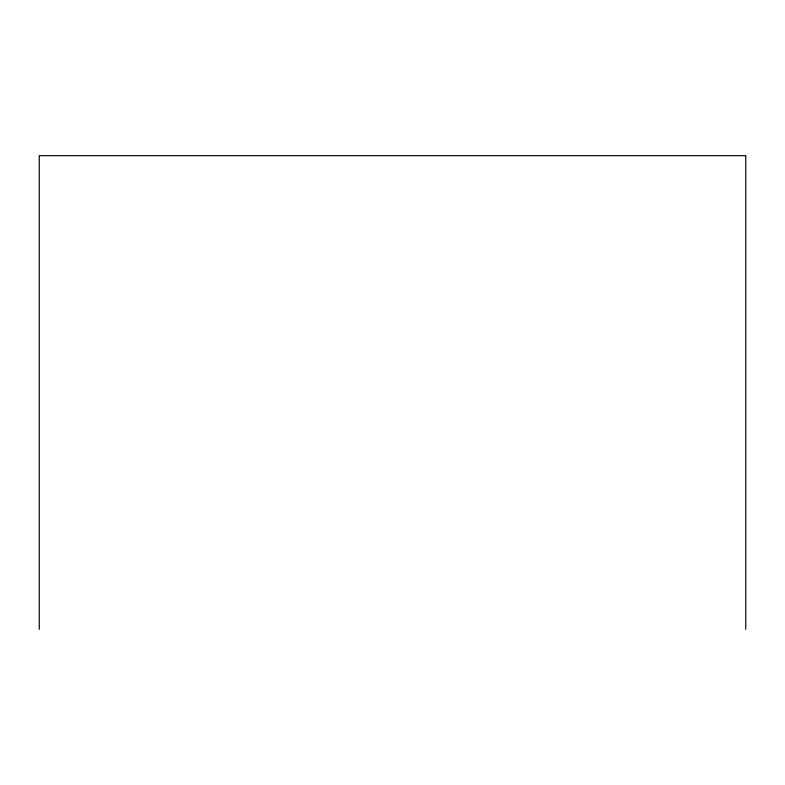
<?xml version="1.0" encoding="UTF-8"?>
<svg xmlns="http://www.w3.org/2000/svg" width="785" height="785" viewBox="0 0 785 785"><rect width="100%" height="100%" fill="white"/><g stroke="black" fill="none" stroke-linecap="round" stroke-linejoin="round"><path stroke-width="1.18" d="M745.75 629.334L745.75 155.665L39.25 155.665L39.25 629.334"/></g></svg>
